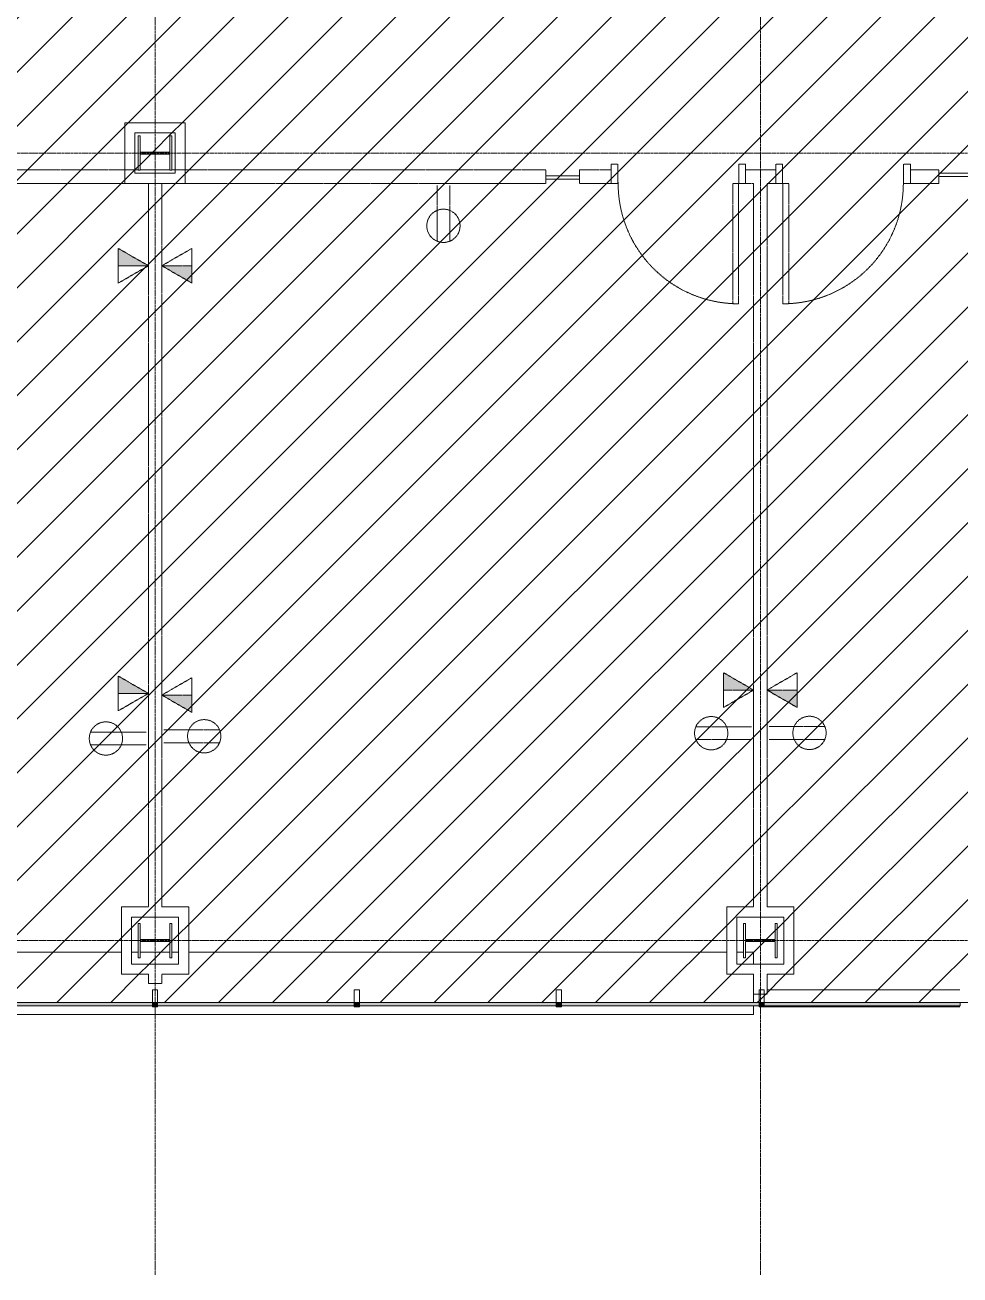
# Model space of a CAD drawing. Header units: inches. Extents: x 628 to 4383, y -418 to 2229.
# Drawn here: x 3863 to 4141, y 640.5 to 1012.2 of the extents above; entities that cross this region are included whole.
import ezdxf

# ---------------------------------------------------------------- set-up
doc = ezdxf.new("R2010")
doc.units = ezdxf.units.IN
doc.header["$MEASUREMENT"] = 0
doc.linetypes.add('Demolished', pattern=[0.1875, 0.125, -0.0625])
doc.linetypes.add('Grid Line 1_2_', pattern=[0.875, 0.5, -0.125, 0.125, -0.125])
for name, color, linetype, lineweight in [('A-ANNO-NOTE', 131, 'Demolished', 9), ('A-DETL-GENF', 92, 'Continuous', 9), ('A-DETL-THIN', 151, 'Continuous', 9), ('A-DOOR', 31, 'Demolished', 9), ('A-DOOR-FRAM', 31, 'Demolished', 20), ('A-GLAZ-CURT', 52, 'Demolished', 9), ('A-GLAZ-CWMG', 51, 'Continuous', 13), ('A-WALL', 113, 'Demolished', 9), ('I-WALL', 2, 'Continuous', 13), ('S-COLS', 52, 'Continuous', 13), ('S-GRID', 1, 'Continuous', 9)]:
    doc.layers.add(name, color=color, linetype=linetype, lineweight=lineweight)
pattern_1 = [(45, (2878.508, 0), (-8.012227, 8.012227), [])]

# ---------------------------------------------------------------- blocks, each defined once
blk = doc.blocks.new('Single Flush - OTJ_SOLIDFLUSH_ALUM-4837941-6TH FLOOR DEMOLITION')
at = {"layer": 'A-DOOR', "color": 250, "lineweight": 20}
for p, q in [((16.15625, -2), (17.90625, -2)), ((16.15625, -37.8125), (16.15625, -2)), ((17.90625, -2), (17.90625, -37.8125)), ((17.90625, -37.8125), (16.15625, -37.8125))]:
    blk.add_line(p, q, dxfattribs=at)
at = {"layer": 'A-DOOR', "color": 7}
blk.add_arc((17.90625, -2), 35.8125, 179.5, 270, dxfattribs=at)
at = {"layer": 'A-DOOR-FRAM', "color": 250}
for p, q in [((-20, 3.75), (-20, -2)), ((-20, 3.75), (-18, 3.75)), ((-18, 3.75), (-18, -2)), ((18.000004, 3.75), (18.000004, -2)), ((18.000004, 3.75), (20.000004, 3.75)), ((20.000004, 3.75), (20.000004, -2)), ((-20, -2), (-18, -2)), ((18.000004, -2), (20.000004, -2))]:
    blk.add_line(p, q, dxfattribs=at)
blk = doc.blocks.new('Single Flush - OTJ_SOLIDFLUSH_ALUM-4837881-6TH FLOOR DEMOLITION')
at = {"layer": 'A-DOOR', "color": 250, "lineweight": 20}
for p, q in [((16.15625, 37.8125), (16.15625, 2)), ((17.90625, 37.8125), (16.15625, 37.8125)), ((17.90625, 2), (17.90625, 37.8125)), ((16.15625, 2), (17.90625, 2))]:
    blk.add_line(p, q, dxfattribs=at)
at = {"layer": 'A-DOOR', "color": 7}
blk.add_arc((17.90625, 2), 35.8125, 90, 180.5, dxfattribs=at)
at = {"layer": 'A-DOOR-FRAM', "color": 250}
for p, q in [((-20, -3.75), (-20, 2)), ((-20, 2), (-18, 2)), ((-18, -3.75), (-18, 2)), ((18.000004, -3.75), (18.000004, 2)), ((18.000004, 2), (20.000004, 2)), ((20.000004, -3.75), (20.000004, 2)), ((-20, -3.75), (-18, -3.75)), ((18.000004, -3.75), (20.000004, -3.75))]:
    blk.add_line(p, q, dxfattribs=at)
blk = doc.blocks.new('System Panel - Glazed-4938044-6TH FLOOR DEMOLITION')
at = {"layer": 'A-GLAZ-CURT', "color": 250, "lineweight": 20}
for p, q in [((5.53, 1.75), (-5.53, 1.75)), ((-5.53, 1.75), (-5.53, 0.75)), ((-5.53, 0.75), (5.53, 0.75)), ((5.53, 0.75), (5.53, 1.75))]:
    blk.add_line(p, q, dxfattribs=at)
blk = doc.blocks.new('System Panel - Glazed-V4-6TH FLOOR DEMOLITION')
at = {"layer": 'A-GLAZ-CURT', "color": 250, "lineweight": 20}
for p, q in [((5, 1.75), (-5, 1.75)), ((-5, 1.75), (-5, 0.75)), ((-5, 0.75), (5, 0.75)), ((5, 0.75), (5, 1.75))]:
    blk.add_line(p, q, dxfattribs=at)
blk = doc.blocks.new('HP-Bearing Pile-Column - HP10X57-V13-6TH FLOOR DEMOLITION')
at = {"layer": 'S-COLS', "color": 8, "lineweight": 20}
for p, q in [((5.1, 5), (-5.1, 5)), ((-5.1, 5), (-5.1, 4.435)), ((-5.1, 4.435), (-0.2825, 4.435)), ((-0.2825, 4.435), (-0.2825, -4.435)), ((0.2825, -4.435), (0.2825, 4.435)), ((0.2825, 4.435), (5.1, 4.435)), ((5.1, 4.435), (5.1, 5)), ((-0.2825, -4.435), (-5.1, -4.435)), ((-5.1, -4.435), (-5.1, -5)), ((-5.1, -5), (5.1, -5)), ((5.1, -4.435), (0.2825, -4.435)), ((5.1, -5), (5.1, -4.435))]:
    blk.add_line(p, q, dxfattribs=at)
blk = doc.blocks.new('System Panel - Glazed-5268263-6TH FLOOR DEMOLITION')
at = {"layer": 'A-GLAZ-CURT', "linetype": 'Continuous'}
blk.add_hatch(color=7, dxfattribs=at).paths.add_polyline_path([(-29.4, 1.75), (-29.4, 0.75), (29.4, 0.75), (29.4, 1.75), (-27.78, 1.75)], flags=0)
at = {"layer": 'A-GLAZ-CURT', "color": 8, "linetype": 'Continuous', "lineweight": 20}
for p, q in [((29.4, 1.75), (-29.4, 1.75)), ((-29.4, 1.75), (-29.4, 0.75)), ((-29.4, 0.75), (29.4, 0.75)), ((29.4, 0.75), (29.4, 1.75))]:
    blk.add_line(p, q, dxfattribs=at)
blk = doc.blocks.new('System Panel - Glazed-5268281-6TH FLOOR DEMOLITION')
at = {"layer": 'A-GLAZ-CURT', "linetype": 'Continuous'}
blk.add_hatch(color=7, dxfattribs=at).paths.add_polyline_path([(-29.26, 1.75), (-29.26, 0.75), (29.26, 0.75), (29.26, 1.75), (-3.35, 1.75)], flags=0)
at = {"layer": 'A-GLAZ-CURT', "color": 8, "linetype": 'Continuous', "lineweight": 20}
for p, q in [((29.26, 1.75), (-29.26, 1.75)), ((-29.26, 1.75), (-29.26, 0.75)), ((-29.26, 0.75), (29.26, 0.75)), ((29.26, 0.75), (29.26, 1.75))]:
    blk.add_line(p, q, dxfattribs=at)
blk = doc.blocks.new('System Panel - Glazed-5268268-6TH FLOOR DEMOLITION')
at = {"layer": 'A-GLAZ-CURT', "linetype": 'Continuous'}
blk.add_hatch(color=7, dxfattribs=at).paths.add_polyline_path([(-29.25, 1.75), (-29.25, 0.75), (29.25, 0.75), (29.25, 1.75)], flags=0)
at = {"layer": 'A-GLAZ-CURT', "color": 8, "linetype": 'Continuous', "lineweight": 20}
for p, q in [((29.25, 1.75), (-29.25, 1.75)), ((-29.25, 1.75), (-29.25, 0.75)), ((-29.25, 0.75), (29.25, 0.75)), ((29.25, 0.75), (29.25, 1.75))]:
    blk.add_line(p, q, dxfattribs=at)
blk = doc.blocks.new('System Panel - Glazed-5268282-6TH FLOOR DEMOLITION')
at = {"layer": 'A-GLAZ-CURT', "linetype": 'Continuous'}
blk.add_hatch(color=7, dxfattribs=at).paths.add_polyline_path([(-29.28, 1.75), (-29.28, 0.75), (29.28, 0.75), (29.28, 1.75)], flags=0)
at = {"layer": 'A-GLAZ-CURT', "color": 8, "linetype": 'Continuous', "lineweight": 20}
for p, q in [((29.28, 1.75), (-29.28, 1.75)), ((-29.28, 1.75), (-29.28, 0.75)), ((-29.28, 0.75), (29.28, 0.75)), ((29.28, 0.75), (29.28, 1.75))]:
    blk.add_line(p, q, dxfattribs=at)
blk = doc.blocks.new('Rectangular Mullion - 1_5_ x 2_5_ rectangular-V15-6TH FLOOR DEMOLITION')
at = {"layer": 'A-GLAZ-CWMG', "lineweight": 9}
blk.add_hatch(color=7, dxfattribs=at).paths.add_polyline_path([(-0.75, -2), (-0.75, -0.75), (0.75, -0.75), (0.75, -2)], flags=0)
at = {"layer": 'A-GLAZ-CWMG', "color": 8, "lineweight": 20}
for p, q in [((-0.75, 3), (0.75, 3)), ((-0.75, -0.75), (-0.75, 3)), ((0.75, 3), (0.75, -0.75)), ((-0.75, -2), (-0.75, -0.75)), ((0.75, -2), (-0.75, -2)), ((0.75, -0.75), (0.75, -2))]:
    blk.add_line(p, q, dxfattribs=at)
blk = doc.blocks.new('Rectangular Mullion - 1_5_ x 2_5_ rectangular-5268283-6TH FLOOR DEMOLITION')
at = {"layer": 'A-GLAZ-CWMG', "lineweight": 9}
blk.add_hatch(color=7, dxfattribs=at).paths.add_polyline_path([(0, -2), (0, -0.75), (-1.5, -0.75), (-1.5, -2)], flags=0)
at = {"layer": 'A-GLAZ-CWMG', "color": 8, "lineweight": 20}
for p, q in [((0, 3), (-1.5, 3)), ((-1.5, 3), (-1.5, -0.75)), ((0, -0.75), (0, 3)), ((-1.5, -0.75), (-1.5, -2)), ((-1.5, -2), (0, -2)), ((0, -2), (0, -0.75))]:
    blk.add_line(p, q, dxfattribs=at)
blk = doc.blocks.new('System Panel - Glazed-4988149-6TH FLOOR DEMOLITION')
at = {"layer": 'A-GLAZ-CURT', "linetype": 'Continuous'}
blk.add_hatch(color=7, dxfattribs=at).paths.add_polyline_path([(-29.12, -1.75), (29.13, -1.75), (29.13, -0.75), (-29.12, -0.75), (-29.12, -1.26)], flags=0)
at = {"layer": 'A-GLAZ-CURT', "color": 8, "linetype": 'Continuous', "lineweight": 20}
for p, q in [((29.13, -0.75), (-29.12, -0.75)), ((-29.12, -0.75), (-29.12, -1.75)), ((-29.12, -1.75), (29.13, -1.75)), ((29.13, -1.75), (29.13, -0.75))]:
    blk.add_line(p, q, dxfattribs=at)
blk = doc.blocks.new('Rectangular Mullion - 1_5_ x 2_5_ rectangular-4988135-6TH FLOOR DEMOLITION')
at = {"layer": 'A-GLAZ-CWMG', "lineweight": 9}
for p, q in [((1205.15, 725.26), (1262.51, 725.26)), ((1262.51, 720.26), (1204.26, 720.26))]:
    blk.add_line(p, q, dxfattribs=at)

msp = doc.modelspace()

# ---------------------------------------------------------------- hatches: boundary and pattern name
at = {"layer": 'A-ANNO-NOTE'}
for points in [[(3899.66, 940.6), (3890.72, 945.75), (3890.72, 940.6)], [(3912.59, 935.44), (3912.59, 940.6), (3903.66, 940.6)], [(3899.66, 813.42), (3890.72, 818.58), (3890.72, 813.42)], [(4079.65, 814.42), (4070.72, 819.58), (4070.72, 814.42)], [(4092.59, 809.26), (4092.59, 814.42), (4083.65, 814.42)], [(3912.59, 807.77), (3912.59, 812.93), (3903.66, 812.93)]]:
    msp.add_hatch(color=7, dxfattribs=at).paths.add_polyline_path(points, flags=0)
at = {"layer": 'A-DETL-GENF'}
h = msp.add_hatch(dxfattribs=at)
h.set_pattern_fill('FP_3', style=0, pattern_type=2)
h.set_pattern_definition(pattern_1)
h.paths.add_polyline_path([(4263.77, 721.51), (4286.61, 721.51), (4286.61, 724.76), (4289.11, 724.76), (4289.11, 727.26), (4292.36, 727.26), (4292.36, 769.26), (4288.61, 769.26), (4288.61, 770.76), (4292.36, 770.76), (4292.36, 829.31), (4288.61, 829.31), (4288.61, 830.81), (4292.36, 830.81), (4292.36, 889.04), (4288.61, 889.04), (4288.61, 890.54), (4292.36, 890.54), (4292.36, 949.26), (4288.61, 949.26), (4288.61, 950.76), (4292.36, 950.76), (4292.36, 1009.37), (4288.61, 1009.37), (4288.61, 1010.87), (4292.36, 1010.87), (4292.36, 1069.37), (4288.61, 1069.37), (4288.61, 1070.87), (4292.36, 1070.91), (4292.36, 1129.37), (4288.61, 1129.37), (4288.61, 1130.87), (4292.36, 1130.87), (4292.36, 1189.37), (4288.61, 1189.37), (4288.61, 1190.87), (4292.36, 1190.87), (4292.36, 1248.15), (4283.77, 1248.15), (4283.77, 1240.15), (4263.77, 1240.15), (4263.77, 1248.15), (4128.7, 1248.15), (4145.82, 1277.81), (4145.82, 1285.77), (4085.75, 1285.77), (4057.11, 1236.16), (3049.26, 1236.16), (3049.26, 1269.21), (3061.15, 1269.21), (3061.15, 1296.76), (3061.24, 1296.76), (3061.24, 1339.74), (3061.15, 1339.74), (3061.15, 1400.24), (3061.24, 1400.24), (3061.24, 1444.18), (3061.15, 1444.18), (3061.15, 1504.24), (3061.24, 1504.24), (3061.24, 1547.76), (3061.15, 1547.76), (3061.15, 1575.31), (3049.26, 1575.31), (3049.26, 1611.3), (3170.36, 1611.3), (3170.36, 1624.31), (2834.28, 1624.31), (2834.28, 1611.3), (2953.28, 1611.3), (2953.28, 1575.31), (2941.25, 1575.31), (2941.25, 1269.21), (2953.28, 1269.21), (2953.28, 1236.16), (2912.74, 1236.16), (2912.74, 1255.14), (2840.74, 1255.14), (2840.74, 1236.16), (2831.2, 1236.16), (2831.2, 721.51), (2880.51, 721.51), (2880.51, 725.26), (2882.01, 725.26), (2882.01, 721.51), (2940.51, 721.51), (2940.51, 725.26), (2942.01, 725.26), (2942.01, 721.51), (2993.51, 721.51), (2993.51, 725.26), (2995.01, 725.26), (2995.01, 721.51), (3007.51, 721.51), (3007.51, 725.26), (3009.01, 725.26), (3009.01, 721.51), (3060.51, 721.51), (3060.51, 725.26), (3062.01, 725.26), (3062.01, 721.51), (3120.64, 721.51), (3120.64, 725.26), (3122.14, 725.26), (3122.14, 721.51), (3180.56, 721.51), (3180.56, 725.26), (3182.06, 725.26), (3182.06, 721.51), (3240.56, 721.51), (3240.56, 725.26), (3242.06, 725.26), (3242.06, 721.51), (3300.67, 721.51), (3300.67, 725.26), (3302.17, 725.26), (3302.17, 721.51), (3360.67, 721.51), (3360.67, 725.26), (3362.17, 725.26), (3362.17, 721.51), (3420.67, 721.51), (3420.67, 725.26), (3422.17, 725.26), (3422.17, 721.51), (3480.67, 721.51), (3480.67, 725.26), (3482.17, 725.26), (3482.17, 721.51), (3540.73, 721.51), (3540.73, 725.26), (3542.23, 725.26), (3542.23, 721.51), (3600.73, 721.51), (3600.73, 725.26), (3602.23, 725.26), (3602.23, 721.51), (3660.81, 721.51), (3660.81, 725.26), (3662.31, 725.26), (3662.31, 721.51), (3720.89, 721.51), (3720.89, 725.26), (3722.39, 725.26), (3722.39, 721.51), (3780.89, 721.51), (3780.89, 725.26), (3782.39, 725.26), (3782.39, 721.51), (3840.89, 721.51), (3840.89, 725.26), (3842.39, 725.26), (3842.39, 721.51), (3900.91, 721.51), (3900.91, 725.26), (3902.41, 725.26), (3902.41, 721.51), (3960.91, 721.51), (3960.91, 725.26), (3962.41, 725.26), (3962.41, 721.51), (4020.97, 721.51), (4020.97, 725.26), (4022.47, 725.26), (4022.47, 721.51), (4081.27, 721.51), (4081.27, 724.01), (4082.77, 724.01), (4082.77, 721.51), (4141.02, 721.51), (4141.02, 725.26), (4142.52, 725.26), (4142.52, 721.51), (4201.02, 721.51), (4201.02, 725.26), (4202.52, 725.26), (4202.52, 721.51), (4261.02, 721.51), (4261.02, 725.26), (4262.52, 725.26), (4262.52, 721.51)], flags=0)
h.paths.add_polyline_path([(4091.65, 729.92), (4071.65, 729.92), (4071.65, 749.92), (4091.65, 749.92), (4091.65, 732.92)], flags=0)
h.paths.add_polyline_path([(3902.41, 729.92), (3891.66, 729.92), (3891.66, 749.92), (3911.66, 749.92), (3911.66, 729.92), (3903.66, 729.92)], flags=0)
h.paths.add_polyline_path([(3540.73, 729.92), (3531.48, 729.92), (3531.48, 749.92), (3551.48, 749.92), (3551.48, 729.92), (3542.23, 729.92)], flags=0)
h.paths.add_polyline_path([(3183.31, 729.92), (3171.31, 729.92), (3171.31, 749.92), (3191.31, 749.92), (3191.31, 729.92), (3188.31, 729.92)], flags=0)
h.paths.add_polyline_path([(4086.88, 732.92), (4088.65, 732.92), (4088.65, 746.92), (4074.65, 746.92), (4074.65, 732.92), (4086.65, 732.92)], flags=0)
h.paths.add_polyline_path([(3894.66, 732.92), (3908.66, 732.92), (3908.66, 746.92), (3894.66, 746.92), (3894.66, 734.82)], flags=0)
h.paths.add_polyline_path([(3545.92, 732.92), (3548.48, 732.92), (3548.48, 746.92), (3534.48, 746.92), (3534.48, 732.92), (3542.23, 732.92)], flags=0)
h.paths.add_polyline_path([(3186.31, 732.92), (3188.31, 732.92), (3188.31, 746.92), (3174.31, 746.92), (3174.31, 732.92), (3185.74, 732.92)], flags=0)
h.paths.add_polyline_path([(4076.65, 734.82), (4076.65, 745.02), (4077.22, 745.02), (4077.22, 740.2), (4086.09, 740.2), (4086.09, 745.02), (4086.65, 745.02), (4086.65, 734.82), (4086.09, 734.82), (4086.09, 739.64), (4077.22, 739.64), (4077.22, 734.82)], flags=0)
h.paths.add_polyline_path([(3906.66, 734.82), (3906.09, 734.82), (3906.09, 739.64), (3897.22, 739.64), (3897.22, 734.82), (3896.66, 734.82), (3896.66, 745.02), (3897.22, 745.02), (3897.22, 740.2), (3906.09, 740.2), (3906.09, 745.02), (3906.66, 745.02), (3906.66, 734.92)], flags=0)
h.paths.add_polyline_path([(3536.48, 734.82), (3536.48, 745.02), (3537.05, 745.02), (3537.05, 740.2), (3545.92, 740.2), (3545.92, 745.02), (3546.48, 745.02), (3546.48, 734.82), (3545.92, 734.82), (3545.92, 739.64), (3537.05, 739.64), (3537.05, 734.82)], flags=0)
h.paths.add_polyline_path([(3176.31, 734.82), (3176.31, 745.02), (3176.87, 745.02), (3176.87, 740.2), (3185.74, 740.2), (3185.74, 745.02), (3186.31, 745.02), (3186.31, 734.82), (3185.74, 734.82), (3185.74, 739.64), (3176.87, 739.64), (3176.87, 734.82)], flags=0)
h.paths.add_polyline_path([(4280.34, 964.1), (4263.77, 964.1), (4263.77, 984.1), (4283.77, 984.1), (4283.77, 964.1), (4280.77, 964.1)], flags=0)
h.paths.add_polyline_path([(4278.77, 967.1), (4280.77, 967.1), (4280.77, 981.1), (4266.77, 981.1), (4266.77, 967.1), (4278.21, 967.1)], flags=0)
h.paths.add_polyline_path([(4278.77, 969), (4278.21, 969), (4278.21, 973.81), (4269.34, 973.81), (4269.34, 969), (4268.77, 969), (4268.77, 979.2), (4269.34, 979.2), (4269.34, 974.38), (4278.21, 974.38), (4278.21, 979.2), (4278.77, 979.2), (4278.77, 973.81)], flags=0)
h.paths.add_polyline_path([(3906.09, 969), (3906.09, 973.81), (3897.22, 973.81), (3897.22, 969), (3896.66, 969), (3896.66, 979.2), (3897.22, 979.2), (3897.22, 974.38), (3906.09, 974.38), (3906.09, 979.2), (3906.66, 979.2), (3906.66, 969)], flags=0)
h.paths.add_polyline_path([(3536.48, 969), (3536.48, 979.2), (3537.05, 979.2), (3537.05, 974.38), (3545.92, 974.38), (3545.92, 979.2), (3546.48, 979.2), (3546.48, 969), (3545.92, 969), (3545.92, 973.81), (3537.05, 973.81), (3537.05, 969)], flags=0)
h.paths.add_polyline_path([(3185.74, 969), (3185.74, 973.81), (3176.87, 973.8), (3176.87, 969), (3176.31, 969), (3176.31, 979.2), (3176.87, 979.2), (3176.87, 974.38), (3185.74, 974.38), (3185.74, 979.2), (3186.31, 979.2), (3186.31, 969)], flags=0)
h.paths.add_polyline_path([(3910.62, 969.1), (3907.62, 969.1), (3907.62, 980.1), (3895.62, 980.1), (3895.62, 969.1), (3892.62, 969.1), (3892.62, 983.1), (3910.62, 983.1), (3910.62, 980.1)], flags=0)
h.paths.add_polyline_path([(3535.44, 969.1), (3532.44, 969.1), (3532.44, 983.1), (3550.44, 983.1), (3550.44, 969.1), (3547.44, 969.1), (3547.44, 980.1), (3535.44, 980.1), (3535.44, 973.81)], flags=0)
h.paths.add_polyline_path([(3190.27, 969.1), (3187.27, 969.1), (3187.27, 980.1), (3175.38, 980.1), (3175.38, 983.1), (3190.27, 983.1), (3190.27, 980.1)], flags=0)
h.paths.add_polyline_path([(3240.93, 1160.19), (3240.93, 1160.19), (3240.93, 1160.56)], flags=0)
h = msp.add_hatch(dxfattribs=at)
h.set_pattern_fill('FP_3', style=0, pattern_type=2)
h.set_pattern_definition(pattern_1)
h.paths.add_polyline_path([(4292.36, 721.51), (4293.36, 721.51), (4293.36, 1248.15), (4292.36, 1248.15), (4292.36, 1190.87), (4288.61, 1190.87), (4288.61, 1189.37), (4292.36, 1189.37), (4292.36, 1130.87), (4288.61, 1130.87), (4288.61, 1129.37), (4292.36, 1129.37), (4292.36, 1070.87), (4288.61, 1070.87), (4288.61, 1069.37), (4292.36, 1069.37), (4292.36, 1010.87), (4288.61, 1010.87), (4288.61, 1009.37), (4292.36, 1009.37), (4292.36, 950.76), (4288.61, 950.76), (4288.61, 949.26), (4292.36, 949.26), (4292.36, 890.54), (4288.61, 890.54), (4288.61, 889.04), (4292.36, 889.04), (4292.36, 830.81), (4288.61, 830.81), (4288.61, 829.31), (4292.36, 829.31), (4292.36, 770.76), (4288.61, 770.76), (4288.61, 769.26), (4292.36, 769.26), (4292.36, 727.26), (4289.11, 727.26), (4289.11, 724.76), (4286.61, 724.76), (4286.61, 721.51), (4288.61, 721.51)], flags=0)
h.paths.add_polyline_path([(3900.91, 721.51), (3902.41, 721.51), (3902.41, 725.26), (3900.91, 725.26)], flags=0)
h.paths.add_polyline_path([(3720.89, 721.51), (3722.39, 721.51), (3722.39, 725.26), (3720.89, 725.26)], flags=0)
h.paths.add_polyline_path([(2940.51, 721.51), (2942.01, 721.51), (2942.01, 725.26), (2940.51, 725.26)], flags=0)
h.paths.add_polyline_path([(2995.01, 721.51), (2995.01, 725.26), (2993.51, 725.26), (2993.51, 721.51)], flags=0)
h.paths.add_polyline_path([(3960.91, 721.51), (3962.41, 721.51), (3962.41, 725.26), (3960.91, 725.26)], flags=0)
h.paths.add_polyline_path([(3007.51, 721.51), (3009.01, 721.51), (3009.01, 725.26), (3007.51, 725.26)], flags=0)
h.paths.add_polyline_path([(4261.02, 721.51), (4262.52, 721.51), (4262.52, 725.26), (4261.02, 725.26)], flags=0)
h.paths.add_polyline_path([(3060.51, 721.51), (3062.01, 721.51), (3062.01, 725.26), (3060.51, 725.26)], flags=0)
h.paths.add_polyline_path([(3842.39, 721.51), (3842.39, 725.26), (3840.89, 725.26), (3840.89, 721.51)], flags=0)
h.paths.add_polyline_path([(3120.64, 721.51), (3122.14, 721.51), (3122.14, 725.26), (3120.64, 725.26)], flags=0)
h.paths.add_polyline_path([(3780.89, 721.51), (3782.39, 721.51), (3782.39, 725.26), (3780.89, 725.26)], flags=0)
h.paths.add_polyline_path([(3180.56, 721.51), (3182.06, 721.51), (3182.06, 725.26), (3180.56, 725.26)], flags=0)
h.paths.add_polyline_path([(3240.56, 721.51), (3242.06, 721.51), (3242.06, 725.26), (3240.56, 725.26)], flags=0)
h.paths.add_polyline_path([(3662.31, 721.51), (3662.31, 725.26), (3660.81, 725.26), (3660.81, 721.51)], flags=0)
h.paths.add_polyline_path([(3360.67, 721.51), (3362.17, 721.51), (3362.17, 725.26), (3360.67, 725.26)], flags=0)
h.paths.add_polyline_path([(3300.67, 721.51), (3302.17, 721.51), (3302.17, 725.26), (3300.67, 725.26)], flags=0)
h.paths.add_polyline_path([(4022.47, 721.51), (4022.47, 725.26), (4020.97, 725.26), (4020.97, 721.51)], flags=0)
h.paths.add_polyline_path([(3420.67, 721.51), (3422.17, 721.51), (3422.17, 725.26), (3420.67, 725.26)], flags=0)
h.paths.add_polyline_path([(3602.23, 721.51), (3602.23, 725.26), (3600.73, 725.26), (3600.73, 721.51)], flags=0)
h.paths.add_polyline_path([(3480.67, 721.51), (3482.17, 721.51), (3482.17, 725.26), (3480.67, 725.26)], flags=0)
h.paths.add_polyline_path([(3540.73, 721.51), (3542.23, 721.51), (3542.23, 725.26), (3540.73, 725.26)], flags=0)
h.paths.add_polyline_path([(4142.52, 721.51), (4142.52, 725.26), (4141.02, 725.26), (4141.02, 721.51)], flags=0)
h.paths.add_polyline_path([(4202.52, 721.51), (4202.52, 725.26), (4201.02, 725.26), (4201.02, 721.51)], flags=0)
h.paths.add_polyline_path([(4082.77, 721.51), (4082.77, 724.01), (4081.27, 724.01), (4081.27, 721.51)], flags=0)
h.paths.add_polyline_path([(2882.01, 721.51), (2882.01, 725.26), (2880.51, 725.26), (2880.51, 721.51)], flags=0)
h.paths.add_polyline_path([(4081.27, 729.92), (4091.65, 729.92), (4091.65, 749.92), (4071.65, 749.92), (4071.65, 729.92), (4079.65, 729.92)], flags=0)
h.paths.add_polyline_path([(3891.66, 729.92), (3911.66, 729.92), (3911.66, 749.92), (3891.66, 749.92), (3891.66, 736.45)], flags=0)
h.paths.add_polyline_path([(3542.23, 729.92), (3551.48, 729.92), (3551.48, 749.92), (3531.48, 749.92), (3531.48, 729.92), (3540.73, 729.92)], flags=0)
h.paths.add_polyline_path([(3174.31, 729.92), (3191.31, 729.92), (3191.31, 749.92), (3171.31, 749.92), (3171.31, 729.92)], flags=0)
h.paths.add_polyline_path([(4088.65, 732.92), (4074.65, 732.92), (4074.65, 746.92), (4088.65, 746.92)], flags=0)
h.paths.add_polyline_path([(3908.66, 732.92), (3894.66, 732.92), (3894.66, 746.92), (3908.66, 746.92), (3908.66, 736.45)], flags=0)
h.paths.add_polyline_path([(3534.48, 732.92), (3534.48, 746.92), (3548.48, 746.92), (3548.48, 732.92), (3540.73, 732.92)], flags=0)
h.paths.add_polyline_path([(3182.06, 732.92), (3174.31, 732.92), (3174.31, 746.92), (3188.31, 746.92), (3188.31, 732.92)], flags=0)
h.paths.add_polyline_path([(4086.09, 734.82), (4086.65, 734.82), (4086.65, 745.02), (4086.09, 745.02), (4086.09, 740.2), (4077.22, 740.2), (4077.22, 745.02), (4076.65, 745.02), (4076.65, 734.82), (4077.22, 734.82), (4077.22, 739.64), (4086.09, 739.64), (4086.09, 735.48)], flags=0)
h.paths.add_polyline_path([(3896.66, 734.82), (3897.22, 734.82), (3897.22, 739.64), (3906.09, 739.64), (3906.09, 734.82), (3906.66, 734.82), (3906.66, 745.02), (3906.09, 745.02), (3906.09, 740.2), (3897.22, 740.2), (3897.22, 745.02), (3896.66, 745.02), (3896.66, 734.92)], flags=0)
h.paths.add_polyline_path([(3536.48, 734.82), (3537.05, 734.82), (3537.05, 739.64), (3545.92, 739.64), (3545.92, 734.82), (3546.48, 734.82), (3546.48, 745.02), (3545.92, 745.02), (3545.92, 740.2), (3537.05, 740.2), (3537.05, 745.02), (3536.48, 745.02), (3536.48, 734.92)], flags=0)
h.paths.add_polyline_path([(3186.31, 734.82), (3186.31, 745.02), (3185.74, 745.02), (3185.74, 740.2), (3176.87, 740.2), (3176.87, 745.02), (3176.31, 745.02), (3176.31, 734.82), (3176.87, 734.82), (3176.87, 739.64), (3185.74, 739.64), (3185.74, 734.82)], flags=0)
h.paths.add_polyline_path([(4266.77, 964.1), (4283.77, 964.1), (4283.77, 984.1), (4263.77, 984.1), (4263.77, 964.1)], flags=0)
h.paths.add_polyline_path([(4277.24, 967.1), (4266.77, 967.1), (4266.77, 981.1), (4280.77, 981.1), (4280.77, 967.1), (4279.35, 967.1)], flags=0)
h.paths.add_polyline_path([(4278.77, 969), (4278.77, 979.2), (4278.21, 979.2), (4278.21, 974.38), (4269.34, 974.38), (4269.34, 979.2), (4268.77, 979.2), (4268.77, 969), (4269.34, 969), (4269.34, 973.81), (4278.21, 973.81), (4278.21, 969)], flags=0)
h.paths.add_polyline_path([(3906.66, 969), (3906.66, 979.2), (3906.09, 979.2), (3906.09, 974.38), (3897.22, 974.38), (3897.22, 979.2), (3896.66, 979.2), (3896.66, 969), (3897.22, 969), (3897.22, 973.81), (3906.09, 973.81), (3906.09, 969)], flags=0)
h.paths.add_polyline_path([(3536.48, 969), (3537.05, 969), (3537.05, 973.81), (3545.92, 973.81), (3545.92, 969), (3546.48, 969), (3546.48, 979.2), (3545.92, 979.2), (3545.92, 974.38), (3537.05, 974.38), (3537.05, 979.2), (3536.48, 979.2), (3536.48, 969.1)], flags=0)
h.paths.add_polyline_path([(3186.31, 969), (3186.31, 979.2), (3185.74, 979.2), (3185.74, 974.38), (3176.87, 974.38), (3176.87, 979.2), (3176.31, 979.2), (3176.31, 969), (3176.87, 969), (3176.88, 973.81), (3185.74, 973.81), (3185.74, 969)], flags=0)
h.paths.add_polyline_path([(3910.62, 969.1), (3910.62, 983.1), (3892.62, 983.1), (3892.62, 969.1), (3895.62, 969.1), (3895.62, 980.1), (3907.62, 980.1), (3907.62, 969.1), (3907.87, 969.1)], flags=0)
h.paths.add_polyline_path([(3535.44, 969.1), (3535.44, 980.1), (3547.44, 980.1), (3547.44, 969.1), (3550.44, 969.1), (3550.44, 983.1), (3532.44, 983.1), (3532.44, 969.1), (3535.24, 969.1)], flags=0)
h.paths.add_polyline_path([(3187.27, 969.1), (3190.27, 969.1), (3190.27, 983.1), (3175.38, 983.07), (3175.38, 980.1), (3187.27, 980.1)], flags=0)
h.paths.add_polyline_path([(3061.24, 1269.21), (3061.24, 1296.76), (3061.15, 1296.76), (3061.15, 1269.21)], flags=0)
h.paths.add_polyline_path([(3061.24, 1339.74), (3061.24, 1400.24), (3061.15, 1400.24), (3061.15, 1339.74)], flags=0)
h.paths.add_polyline_path([(3061.24, 1444.18), (3061.24, 1504.24), (3061.15, 1504.24), (3061.15, 1444.18)], flags=0)
h.paths.add_polyline_path([(3061.24, 1547.76), (3061.24, 1575.31), (3061.15, 1575.31), (3061.15, 1547.76)], flags=0)

# ---------------------------------------------------------------- linework, layer by layer
at = {"layer": 'A-ANNO-NOTE', "color": 7}
for p, q in [((3985.5, 964.44), (3985.5, 947.92)), ((3989.33, 964.44), (3989.33, 947.92)), ((3899.66, 940.6), (3890.72, 945.75)), ((3890.72, 945.75), (3890.72, 940.6)), ((3899.66, 940.6), (3890.72, 945.75)), ((3890.72, 935.44), (3890.72, 945.75)), ((3903.66, 940.6), (3912.59, 945.75)), ((3912.59, 945.75), (3912.59, 935.44)), ((3890.72, 940.6), (3899.66, 940.6)), ((3899.66, 940.6), (3890.72, 935.44)), ((3903.66, 940.6), (3912.59, 935.44)), ((3912.59, 940.6), (3903.66, 940.6)), ((3903.66, 940.6), (3912.59, 935.44)), ((3912.59, 935.44), (3912.59, 940.6)), ((3899.66, 813.42), (3890.72, 818.58)), ((3890.72, 818.58), (3890.72, 813.42)), ((3899.66, 813.42), (3890.72, 818.58)), ((3890.72, 808.26), (3890.72, 818.58)), ((3903.66, 812.93), (3912.59, 818.09)), ((3912.59, 818.09), (3912.59, 807.77)), ((4079.65, 814.42), (4070.72, 819.58)), ((4070.72, 819.58), (4070.72, 814.42)), ((4079.65, 814.42), (4070.72, 819.58)), ((4070.72, 809.26), (4070.72, 819.58)), ((4083.65, 814.42), (4092.59, 819.58)), ((4092.59, 819.58), (4092.59, 809.26)), ((4070.72, 814.42), (4079.65, 814.42)), ((4079.65, 814.42), (4070.72, 809.26)), ((4083.65, 814.42), (4092.59, 809.26)), ((4092.59, 814.42), (4083.65, 814.42)), ((4083.65, 814.42), (4092.59, 809.26)), ((4092.59, 809.26), (4092.59, 814.42)), ((3890.72, 813.42), (3899.66, 813.42)), ((3899.66, 813.42), (3890.72, 808.26)), ((3903.66, 812.93), (3912.59, 807.77)), ((3912.59, 812.93), (3903.66, 812.93)), ((3903.66, 812.93), (3912.59, 807.77)), ((3912.59, 807.77), (3912.59, 812.93)), ((4079, 803.51), (4062.47, 803.51)), ((4084.31, 803.59), (4100.83, 803.59)), ((3899, 801.93), (3882.48, 801.93)), ((3904.31, 802.59), (3920.84, 802.59)), ((4079, 799.67), (4062.47, 799.67)), ((4084.31, 799.76), (4100.83, 799.76)), ((3899, 798.1), (3882.48, 798.1)), ((3904.31, 798.76), (3920.84, 798.76))]:
    msp.add_line(p, q, dxfattribs=at)
for centre in [(3987.41, 952.48), (4096.27, 801.68), (3887.04, 800.02), (3916.27, 800.68), (4067.04, 801.59)]:
    msp.add_circle(centre, 4.95, dxfattribs=at)
at = {"layer": 'A-DETL-THIN'}
msp.add_line((2831.2, 721.51), (4293.36, 721.51), dxfattribs=at)
at = {"layer": 'A-WALL', "color": 250, "lineweight": 20}
for p, q in [((3896.66, 969.1), (3789.92, 969.1)), ((3906.09, 969.1), (3897.22, 969.1)), ((4017.9, 969.1), (3906.66, 969.1)), ((4017.9, 965.1), (4017.9, 969.1)), ((4037.27, 969.1), (4027.9, 969.1)), ((4027.9, 969.1), (4027.9, 965.1)), ((4037.27, 965.1), (4037.27, 969.1)), ((4086.27, 969.1), (4077.27, 969.1)), ((4077.27, 969.1), (4077.27, 965.1)), ((4086.27, 965.1), (4086.27, 969.1)), ((4134.77, 969.1), (4126.27, 969.1)), ((4126.27, 969.1), (4126.27, 965.1)), ((4134.77, 965.1), (4134.77, 969.1)), ((3789.92, 965.1), (4017.9, 965.1)), ((3899.66, 965.1), (3899.66, 749.92)), ((3903.66, 749.92), (3903.66, 965.1)), ((4027.9, 965.1), (4037.27, 965.1)), ((4077.27, 965.1), (4079.65, 965.1)), ((4079.65, 965.1), (4079.65, 749.92)), ((4083.65, 965.1), (4086.27, 965.1)), ((4083.65, 749.92), (4083.65, 965.1)), ((4126.27, 965.1), (4134.77, 965.1)), ((3899.66, 729.92), (3899.66, 727.2)), ((3903.66, 727.2), (3903.66, 729.92)), ((4079.65, 729.92), (4079.65, 724.01)), ((4083.65, 724.01), (4083.65, 729.92)), ((3899.66, 727.2), (3903.66, 727.2)), ((4079.65, 724.01), (4083.65, 724.01))]:
    msp.add_line(p, q, dxfattribs=at)
at = {"layer": 'A-WALL', "linetype": 'Continuous'}
for p, q in [((3723.56, 736.45), (3891.66, 736.45)), ((3894.66, 736.45), (3896.66, 736.45)), ((3897.22, 736.45), (3906.09, 736.45)), ((3906.66, 736.45), (3908.66, 736.45)), ((3911.66, 736.45), (4071.65, 736.45)), ((4074.65, 736.45), (4076.65, 736.45)), ((4077.22, 736.45), (4079.65, 736.45)), ((4079.65, 732.92), (4079.65, 736.45)), ((4079.65, 721.51), (4079.65, 724.01)), ((4079.65, 717.95), (1922.79, 717.95)), ((4079.65, 717.95), (4079.65, 720.51))]:
    msp.add_line(p, q, dxfattribs=at)
at = {"layer": 'I-WALL', "color": 8, "lineweight": 20}
for p, q in [((3892.62, 983.1), (3892.62, 965.1)), ((3910.62, 983.1), (3892.62, 983.1)), ((3910.62, 965.1), (3910.62, 983.1)), ((3895.62, 968.1), (3895.62, 980.1)), ((3895.62, 980.1), (3907.62, 980.1)), ((3907.62, 980.1), (3907.62, 968.1)), ((3907.62, 968.1), (3895.62, 968.1)), ((3892.62, 965.1), (3899.66, 965.1)), ((3903.66, 965.1), (3910.62, 965.1)), ((3891.66, 749.92), (3891.66, 729.92)), ((3899.66, 749.92), (3891.66, 749.92)), ((3911.66, 749.92), (3903.66, 749.92)), ((3911.66, 729.92), (3911.66, 749.92)), ((4071.65, 749.92), (4071.65, 729.92)), ((4079.65, 749.92), (4071.65, 749.92)), ((4091.65, 749.92), (4083.65, 749.92)), ((4091.65, 729.92), (4091.65, 749.92)), ((3894.66, 732.92), (3894.66, 746.92)), ((3894.66, 746.92), (3908.66, 746.92)), ((3908.66, 746.92), (3908.66, 732.92)), ((4074.65, 732.92), (4074.65, 746.92)), ((4074.65, 746.92), (4088.65, 746.92)), ((4088.65, 746.92), (4088.65, 732.92)), ((3908.66, 732.92), (3894.66, 732.92)), ((4088.65, 732.92), (4074.65, 732.92)), ((3891.66, 729.92), (3899.66, 729.92)), ((3903.66, 729.92), (3911.66, 729.92)), ((4071.65, 729.92), (4079.65, 729.92)), ((4083.65, 729.92), (4091.65, 729.92))]:
    msp.add_line(p, q, dxfattribs=at)
at = {"layer": 'S-GRID', "linetype": 'Grid Line 1_2_'}
for p, q in [((3901.66, 640.48), (3901.66, 2204.87)), ((4081.65, 640.48), (4081.65, 2204.87)), ((1615.68, 974.1), (4358.95, 974.1)), ((1615.68, 739.92), (4358.95, 739.92))]:
    msp.add_line(p, q, dxfattribs=at)

# ---------------------------------------------------------------- block references
at = {"layer": 'A-DOOR', "color": 7}
msp.add_blockref('Single Flush - OTJ_SOLIDFLUSH_ALUM-4837941-6TH FLOOR DEMOLITION', (4057.27, 967.1), dxfattribs=at)
at = {"layer": 'A-DOOR', "color": 7, "rotation": 180}
msp.add_blockref('Single Flush - OTJ_SOLIDFLUSH_ALUM-4837881-6TH FLOOR DEMOLITION', (4106.27, 967.1), dxfattribs=at)
at = {"layer": 'A-GLAZ-CURT', "color": 7, "rotation": 180}
for name, p in [('System Panel - Glazed-V4-6TH FLOOR DEMOLITION', (4022.9, 968.1)), ('System Panel - Glazed-4938044-6TH FLOOR DEMOLITION', (4140.3, 968.85))]:
    msp.add_blockref(name, p, dxfattribs=at)
at = {"layer": 'A-GLAZ-CURT', "linetype": 'Continuous', "rotation": 180}
for name, p in [('System Panel - Glazed-5268281-6TH FLOOR DEMOLITION', (3871.65, 722.26)), ('System Panel - Glazed-5268268-6TH FLOOR DEMOLITION', (3931.66, 722.26)), ('System Panel - Glazed-5268282-6TH FLOOR DEMOLITION', (3991.69, 722.26)), ('System Panel - Glazed-5268263-6TH FLOOR DEMOLITION', (4051.87, 722.26))]:
    msp.add_blockref(name, p, dxfattribs=at)
at = {"layer": 'A-GLAZ-CURT', "linetype": 'Continuous'}
msp.add_blockref('System Panel - Glazed-4988149-6TH FLOOR DEMOLITION', (4111.9, 722.26), dxfattribs=at)
at = {"layer": 'A-GLAZ-CWMG', "lineweight": 9, "extrusion": (0, 0, -1)}
for p in [(-3901.66, 722.26), (-3961.66, 722.26), (-4021.72, 722.26)]:
    msp.add_blockref('Rectangular Mullion - 1_5_ x 2_5_ rectangular-V15-6TH FLOOR DEMOLITION', p, dxfattribs=at)
at = {"layer": 'A-GLAZ-CWMG', "lineweight": 9}
for name, p in [('Rectangular Mullion - 1_5_ x 2_5_ rectangular-5268283-6TH FLOOR DEMOLITION', (4082.77, 722.26)), ('Rectangular Mullion - 1_5_ x 2_5_ rectangular-4988135-6TH FLOOR DEMOLITION', (2878.51, 0))]:
    msp.add_blockref(name, p, dxfattribs=at)
at = {"layer": 'S-COLS', "lineweight": 9, "rotation": 89.99999999999991}
for p in [(3901.66, 974.1), (3901.66, 739.92), (4081.65, 739.92)]:
    msp.add_blockref('HP-Bearing Pile-Column - HP10X57-V13-6TH FLOOR DEMOLITION', p, dxfattribs=at)

doc.saveas('drawing.dxf')
